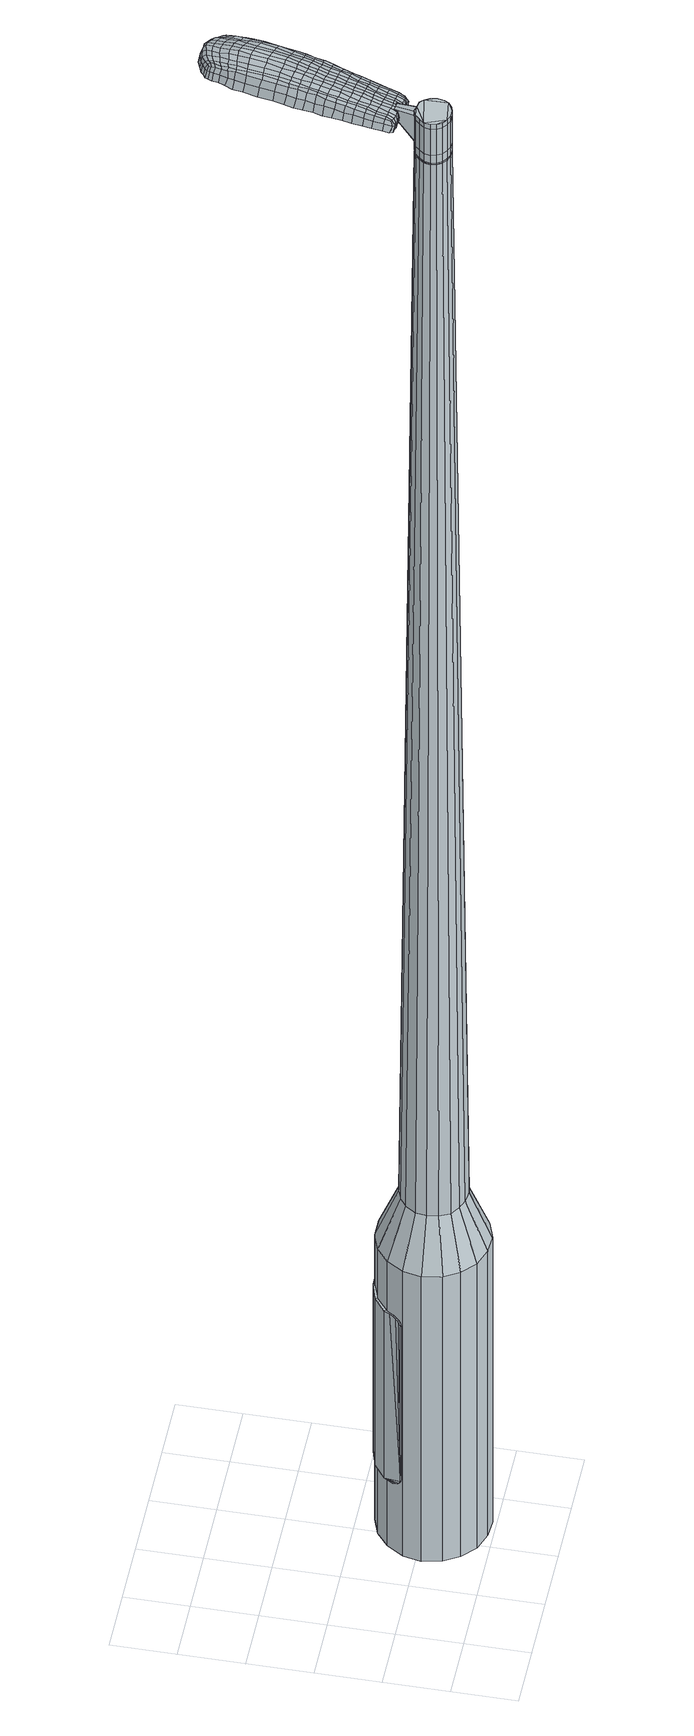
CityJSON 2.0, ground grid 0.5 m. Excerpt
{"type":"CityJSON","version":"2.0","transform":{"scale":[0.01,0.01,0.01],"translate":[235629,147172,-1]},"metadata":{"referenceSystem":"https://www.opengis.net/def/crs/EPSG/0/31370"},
"CityObjects":{
"object1":{"type":"GenericCityObject","attributes":{"cluster":732,"mean_distance_to_centroid":0.313,"new_centroid_x":235630.21,"new_centroid_y":147172.43,"mean_distance_to_camera":11.08,"H1":8.11,"H2":9.87,"Z_final":112.11,"cluster2":-1,"proj_x":235633.56,"proj_y":147173.08,"id_line":65059,"bearing_l":349.05,"distance":3.41,"orientation":"left","G_obj":79.05},"geometry":[{"type":"MultiSurface","lod":"2","boundaries":[[[0,1,2,3]],[[1,4,5,2]],[[4,6,7,5]],[[6,8,9,7]],[[8,10,11,9]],[[10,12,13,11]],[[12,14,15,13]],[[14,16,17,15]],[[16,18,19,17]],[[18,20,21,19]],[[20,22,23,21]],[[22,24,25,23]],[[24,26,27,25]],[[26,28,29,27]],[[28,30,31,29]],[[30,32,33,31]],[[32,34,35,33]],[[34,0,3,35]],[[36,37,38,39]],[[38,40,41,42]],[[41,43,42]],[[42,44,45,46]],[[45,47,46]],[[46,48,49,50]],[[49,51,50]],[[42,46,50,38]],[[50,52,39,38]],[[53,36,39]],[[2,5,7,35]],[[7,9,11,15]],[[11,13,15]],[[15,17,19,23]],[[19,21,23]],[[23,25,27,31]],[[27,29,31]],[[15,23,31,7]],[[31,33,35,7]],[[3,2,35]],[[1,0,54,55]],[[0,34,56,54]],[[34,32,57,56]],[[32,30,58,57]],[[30,28,59,58]],[[28,26,60,59]],[[26,24,61,60]],[[24,22,62,61]],[[22,20,63,62]],[[20,18,64,63]],[[18,16,65,64]],[[16,14,66,65]],[[14,12,67,66]],[[12,10,68,67]],[[10,8,69,68]],[[8,6,70,69]],[[6,4,71,70]],[[4,1,55,71]],[[55,54,72,73]],[[54,56,74,72]],[[56,57,75,74]],[[57,58,76,75]],[[58,59,77,76]],[[59,60,78,77]],[[60,61,79,78]],[[61,62,80,79]],[[62,63,81,80]],[[63,64,82,81]],[[64,65,83,82]],[[65,66,84,83]],[[66,67,85,84]],[[67,68,86,85]],[[68,69,87,86]],[[69,70,88,87]],[[70,71,89,88]],[[71,55,73,89]],[[72,90,91,92]],[[93,94,90,72]],[[95,96,94,93]],[[76,97,96,95]],[[98,99,97,76]],[[100,101,99,98]],[[102,103,101,100]],[[104,105,103,102]],[[81,106,105,104]],[[107,108,106,81]],[[109,110,108,107]],[[111,112,110,109]],[[113,114,112,111]],[[115,116,114,113]],[[87,117,116,115]],[[118,119,117,87]],[[120,121,119,118]],[[92,91,121,120]],[[122,123,124,125]],[[126,122,125,127]],[[128,126,127,129]],[[130,128,129,131]],[[132,130,131,133]],[[134,132,133,135]],[[136,134,135,137]],[[138,136,137,139]],[[140,138,139,141]],[[142,140,141,143]],[[144,142,143,145]],[[146,144,145,147]],[[148,146,147,149]],[[150,148,149,151]],[[152,150,151,153]],[[154,152,153,155]],[[73,72,92]],[[74,93,72]],[[74,75,95,93]],[[75,76,95]],[[77,98,76]],[[77,78,100,98]],[[78,79,102,100]],[[79,80,104,102]],[[80,81,104]],[[82,107,81]],[[82,83,109,107]],[[83,84,111,109]],[[84,85,113,111]],[[85,86,115,113]],[[86,87,115]],[[88,118,87]],[[88,89,120,118]],[[89,73,92,120]],[[156,91,90]],[[156,157,121,91]],[[157,158,119,121]],[[158,117,119]],[[159,116,117]],[[159,160,114,116]],[[160,161,112,114]],[[161,162,110,112]],[[162,163,108,110]],[[163,106,108]],[[164,105,106]],[[164,165,103,105]],[[165,166,101,103]],[[166,167,99,101]],[[167,97,99]],[[168,96,97]],[[168,169,94,96]],[[169,90,94]],[[39,52,154,170]],[[156,90,171,155]],[[53,39,170,123]],[[90,169,124,171]],[[36,53,123,122]],[[169,168,125,124]],[[37,36,122,126]],[[168,97,127,125]],[[38,37,126,128]],[[97,167,129,127]],[[40,38,128,130]],[[167,166,131,129]],[[41,40,130,132]],[[166,165,133,131]],[[43,41,132,134]],[[165,164,135,133]],[[42,43,134,136]],[[164,106,137,135]],[[44,42,136,138]],[[106,163,139,137]],[[45,44,138,140]],[[163,162,141,139]],[[47,45,140,142]],[[162,161,143,141]],[[46,47,142,144]],[[161,160,145,143]],[[48,46,144,146]],[[160,159,147,145]],[[49,48,146,148]],[[159,117,149,147]],[[51,49,148,150]],[[117,158,151,149]],[[50,51,150,152]],[[158,157,153,151]],[[52,50,152,154]],[[157,156,155,153]],[[154,155,172,173]],[[155,171,174,172]],[[171,124,175,174]],[[124,123,176,175]],[[123,170,177,176]],[[170,154,173,177]],[[178,179,180,181]],[[182,178,181,183]],[[178,182,184,185]],[[179,178,185,186]],[[187,188,189,190]],[[191,187,190,192]],[[187,191,193,194]],[[188,187,194,195]],[[196,197,198,199]],[[200,196,199,201]],[[196,200,202,203]],[[197,196,203,204]],[[205,206,207,208]],[[209,205,208,210]],[[205,209,211,212]],[[206,205,212,213]],[[214,215,216,217]],[[218,214,217,219]],[[214,218,220,221]],[[215,214,221,222]],[[223,224,225,226]],[[227,223,226,228]],[[223,227,229,230]],[[224,223,230,231]],[[232,233,234,235]],[[224,232,235,225]],[[232,224,231,236]],[[233,232,236,237]],[[238,239,240,241]],[[233,238,241,234]],[[238,233,237,242]],[[239,238,242,243]],[[244,182,183,245]],[[239,244,245,240]],[[244,239,243,246]],[[182,244,246,184]],[[247,248,249,250]],[[251,247,250,252]],[[247,251,253,254]],[[248,247,254,255]],[[256,257,258,259]],[[248,256,259,249]],[[256,248,255,260]],[[257,256,260,261]],[[262,263,264,265]],[[257,262,265,258]],[[262,257,261,266]],[[263,262,266,267]],[[268,269,270,271]],[[263,268,271,264]],[[268,263,267,272]],[[269,268,272,273]],[[274,179,186,275]],[[269,274,275,270]],[[274,269,273,276]],[[179,274,276,180]],[[277,278,279,280]],[[281,277,280,282]],[[277,281,283,284]],[[278,277,284,285]],[[286,287,288,289]],[[278,286,289,279]],[[286,278,285,290]],[[287,286,290,291]],[[292,293,294,295]],[[287,292,295,288]],[[292,287,291,296]],[[293,292,296,297]],[[298,191,192,299]],[[293,298,299,294]],[[298,293,297,300]],[[191,298,300,193]],[[301,302,303,304]],[[305,301,304,306]],[[301,305,307,308]],[[302,301,308,309]],[[310,311,312,313]],[[302,310,313,303]],[[310,302,309,314]],[[311,310,314,315]],[[316,317,318,319]],[[311,316,319,312]],[[316,311,315,320]],[[317,316,320,321]],[[322,323,324,325]],[[317,322,325,318]],[[322,317,321,326]],[[323,322,326,327]],[[328,188,195,329]],[[323,328,329,324]],[[328,323,327,330]],[[188,328,330,189]],[[331,217,216,332]],[[333,331,332,334]],[[331,333,335,336]],[[217,331,336,219]],[[337,333,334,338]],[[339,337,338,340]],[[337,339,341,342]],[[333,337,342,335]],[[343,339,340,344]],[[345,343,344,346]],[[343,345,347,348]],[[339,343,348,341]],[[349,345,346,350]],[[351,349,350,352]],[[349,351,353,354]],[[345,349,354,347]],[[355,351,352,356]],[[206,355,356,207]],[[355,206,213,357]],[[351,355,357,353]],[[358,359,204,203]],[[360,358,203,202]],[[358,360,361,362]],[[359,358,362,363]],[[364,365,363,362]],[[366,364,362,361]],[[364,366,367,368]],[[365,364,368,369]],[[370,371,369,368]],[[372,370,368,367]],[[370,372,373,374]],[[371,370,374,375]],[[376,377,375,374]],[[378,376,374,373]],[[376,378,211,209]],[[377,376,209,210]],[[379,380,381,382]],[[281,379,382,283]],[[379,281,282,383]],[[380,379,383,384]],[[385,200,201,386]],[[380,385,386,381]],[[385,380,384,387]],[[200,385,387,202]],[[388,389,390,391]],[[227,388,391,229]],[[388,227,228,392]],[[389,388,392,393]],[[394,395,396,397]],[[389,394,397,390]],[[394,389,393,398]],[[395,394,398,399]],[[400,197,204,401]],[[395,400,401,396]],[[400,395,399,402]],[[197,400,402,198]],[[403,404,405,406]],[[185,403,406,186]],[[403,185,184,407]],[[404,403,407,408]],[[409,410,411,412]],[[404,409,412,405]],[[409,404,408,413]],[[410,409,413,414]],[[415,208,207,416]],[[410,415,416,411]],[[415,410,414,417]],[[208,415,417,210]],[[418,419,420,421]],[[190,418,421,192]],[[418,190,189,422]],[[419,418,422,423]],[[424,212,211,425]],[[419,424,425,420]],[[424,419,423,426]],[[212,424,426,213]],[[427,428,429,430]],[[305,427,430,307]],[[427,305,306,431]],[[428,427,431,432]],[[433,218,219,434]],[[428,433,434,429]],[[433,428,432,435]],[[218,433,435,220]],[[436,437,438,439]],[[251,436,439,253]],[[436,251,252,440]],[[437,436,440,441]],[[442,443,444,445]],[[437,442,445,438]],[[442,437,441,446]],[[443,442,446,447]],[[448,215,222,449]],[[443,448,449,444]],[[448,443,447,450]],[[215,448,450,216]],[[451,452,441,440]],[[250,451,440,252]],[[451,250,249,453]],[[452,451,453,454]],[[455,456,447,446]],[[452,455,446,441]],[[455,452,454,457]],[[456,455,457,458]],[[459,332,216,450]],[[456,459,450,447]],[[459,456,458,460]],[[332,459,460,334]],[[461,462,463,464]],[[308,461,464,309]],[[461,308,307,430]],[[462,461,430,429]],[[465,336,335,466]],[[462,465,466,463]],[[465,462,429,434]],[[336,465,434,219]],[[467,468,454,453]],[[259,467,453,249]],[[467,259,258,469]],[[468,467,469,470]],[[471,472,458,457]],[[468,471,457,454]],[[471,468,470,473]],[[472,471,473,474]],[[475,338,334,460]],[[472,475,460,458]],[[475,472,474,476]],[[338,475,476,340]],[[477,478,479,480]],[[314,477,480,315]],[[477,314,309,464]],[[478,477,464,463]],[[481,342,341,482]],[[478,481,482,479]],[[481,478,463,466]],[[342,481,466,335]],[[483,484,470,469]],[[265,483,469,258]],[[483,265,264,485]],[[484,483,485,486]],[[487,488,474,473]],[[484,487,473,470]],[[487,484,486,489]],[[488,487,489,490]],[[491,344,340,476]],[[488,491,476,474]],[[491,488,490,492]],[[344,491,492,346]],[[493,494,495,496]],[[320,493,496,321]],[[493,320,315,480]],[[494,493,480,479]],[[497,348,347,498]],[[494,497,498,495]],[[497,494,479,482]],[[348,497,482,341]],[[499,500,486,485]],[[271,499,485,264]],[[499,271,270,501]],[[500,499,501,502]],[[503,504,490,489]],[[500,503,489,486]],[[503,500,502,505]],[[504,503,505,506]],[[507,350,346,492]],[[504,507,492,490]],[[507,504,506,508]],[[350,507,508,352]],[[509,510,511,512]],[[326,509,512,327]],[[509,326,321,496]],[[510,509,496,495]],[[513,354,353,514]],[[510,513,514,511]],[[513,510,495,498]],[[354,513,498,347]],[[515,516,502,501]],[[275,515,501,270]],[[515,275,186,406]],[[516,515,406,405]],[[517,518,506,505]],[[516,517,505,502]],[[517,516,405,412]],[[518,517,412,411]],[[519,356,352,508]],[[518,519,508,506]],[[519,518,411,416]],[[356,519,416,207]],[[520,521,423,422]],[[330,520,422,189]],[[520,330,327,512]],[[521,520,512,511]],[[522,357,213,426]],[[521,522,426,423]],[[522,521,511,514]],[[357,522,514,353]],[[523,524,384,383]],[[280,523,383,282]],[[523,280,279,525]],[[524,523,525,526]],[[527,360,202,387]],[[524,527,387,384]],[[527,524,526,528]],[[360,527,528,361]],[[529,530,531,532]],[[230,529,532,231]],[[529,230,229,391]],[[530,529,391,390]],[[533,534,535,536]],[[530,533,536,531]],[[533,530,390,397]],[[534,533,397,396]],[[537,359,363,538]],[[534,537,538,535]],[[537,534,396,401]],[[359,537,401,204]],[[539,540,526,525]],[[289,539,525,279]],[[539,289,288,541]],[[540,539,541,542]],[[543,366,361,528]],[[540,543,528,526]],[[543,540,542,544]],[[366,543,544,367]],[[545,546,547,548]],[[236,545,548,237]],[[545,236,231,532]],[[546,545,532,531]],[[549,550,551,552]],[[546,549,552,547]],[[549,546,531,536]],[[550,549,536,535]],[[553,365,369,554]],[[550,553,554,551]],[[553,550,535,538]],[[365,553,538,363]],[[555,556,542,541]],[[295,555,541,288]],[[555,295,294,557]],[[556,555,557,558]],[[559,372,367,544]],[[556,559,544,542]],[[559,556,558,560]],[[372,559,560,373]],[[561,562,563,564]],[[242,561,564,243]],[[561,242,237,548]],[[562,561,548,547]],[[565,566,567,568]],[[562,565,568,563]],[[565,562,547,552]],[[566,565,552,551]],[[569,371,375,570]],[[566,569,570,567]],[[569,566,551,554]],[[371,569,554,369]],[[571,572,558,557]],[[299,571,557,294]],[[571,299,192,421]],[[572,571,421,420]],[[573,378,373,560]],[[572,573,560,558]],[[573,572,420,425]],[[378,573,425,211]],[[574,575,408,407]],[[246,574,407,184]],[[574,246,243,564]],[[575,574,564,563]],[[576,577,414,413]],[[575,576,413,408]],[[576,575,563,568]],[[577,576,568,567]],[[578,377,210,417]],[[577,578,417,414]],[[578,577,567,570]],[[377,578,570,375]],[[579,580,581,582]],[[582,581,583,584]],[[585,583,581,586]],[[586,581,580,587]],[[588,589,590,591]],[[591,590,592,593]],[[594,592,590,595]],[[595,590,589,596]],[[597,598,599,600]],[[600,599,601,602]],[[603,601,599,604]],[[604,599,598,605]],[[606,607,608,609]],[[609,608,610,611]],[[612,610,608,613]],[[613,608,607,614]],[[615,616,617,618]],[[618,617,619,620]],[[621,619,617,622]],[[622,617,616,623]],[[624,625,626,627]],[[627,626,628,629]],[[630,628,626,631]],[[631,626,625,632]],[[633,634,635,636]],[[636,635,625,624]],[[632,625,635,637]],[[637,635,634,638]],[[639,640,641,642]],[[642,641,634,633]],[[638,634,641,643]],[[643,641,640,644]],[[584,583,645,646]],[[646,645,640,639]],[[644,640,645,647]],[[647,645,583,585]],[[648,649,650,651]],[[651,650,652,653]],[[654,652,650,655]],[[655,650,649,656]],[[657,658,659,660]],[[660,659,649,648]],[[656,649,659,661]],[[661,659,658,662]],[[663,664,665,666]],[[666,665,658,657]],[[662,658,665,667]],[[667,665,664,668]],[[669,670,671,672]],[[672,671,664,663]],[[668,664,671,673]],[[673,671,670,674]],[[587,580,675,676]],[[676,675,670,669]],[[674,670,675,677]],[[677,675,580,579]],[[678,679,680,681]],[[681,680,682,683]],[[684,682,680,685]],[[685,680,679,686]],[[687,688,689,690]],[[690,689,679,678]],[[686,679,689,691]],[[691,689,688,692]],[[693,694,695,696]],[[696,695,688,687]],[[692,688,695,697]],[[697,695,694,698]],[[593,592,699,700]],[[700,699,694,693]],[[698,694,699,701]],[[701,699,592,594]],[[702,703,704,705]],[[705,704,706,707]],[[708,706,704,709]],[[709,704,703,710]],[[711,712,713,714]],[[714,713,703,702]],[[710,703,713,715]],[[715,713,712,716]],[[717,718,719,720]],[[720,719,712,711]],[[716,712,719,721]],[[721,719,718,722]],[[723,724,725,726]],[[726,725,718,717]],[[722,718,725,727]],[[727,725,724,728]],[[596,589,729,730]],[[730,729,724,723]],[[728,724,729,731]],[[731,729,589,588]],[[615,618,732,733]],[[733,732,734,735]],[[736,734,732,737]],[[737,732,618,620]],[[735,734,738,739]],[[739,738,740,741]],[[742,740,738,743]],[[743,738,734,736]],[[741,740,744,745]],[[745,744,746,747]],[[748,746,744,749]],[[749,744,740,742]],[[747,746,750,751]],[[751,750,752,753]],[[754,752,750,755]],[[755,750,746,748]],[[753,752,756,757]],[[757,756,607,606]],[[614,607,756,758]],[[758,756,752,754]],[[605,759,760,604]],[[604,760,761,603]],[[762,761,760,763]],[[763,760,759,764]],[[764,765,766,763]],[[763,766,767,762]],[[768,767,766,769]],[[769,766,765,770]],[[770,771,772,769]],[[769,772,773,768]],[[774,773,772,775]],[[775,772,771,776]],[[776,777,778,775]],[[775,778,779,774]],[[612,779,778,610]],[[610,778,777,611]],[[780,781,782,783]],[[783,782,682,684]],[[683,682,782,784]],[[784,782,781,785]],[[602,601,786,787]],[[787,786,781,780]],[[785,781,786,788]],[[788,786,601,603]],[[789,790,791,792]],[[792,791,628,630]],[[629,628,791,793]],[[793,791,790,794]],[[795,796,797,798]],[[798,797,790,789]],[[794,790,797,799]],[[799,797,796,800]],[[605,598,801,802]],[[802,801,796,795]],[[800,796,801,803]],[[803,801,598,597]],[[804,805,806,807]],[[807,806,586,587]],[[585,586,806,808]],[[808,806,805,809]],[[810,811,812,813]],[[813,812,805,804]],[[809,805,812,814]],[[814,812,811,815]],[[606,609,816,817]],[[817,816,811,810]],[[815,811,816,818]],[[818,816,609,611]],[[819,820,821,822]],[[822,821,591,593]],[[588,591,821,823]],[[823,821,820,824]],[[612,613,825,826]],[[826,825,820,819]],[[824,820,825,827]],[[827,825,613,614]],[[828,829,830,831]],[[831,830,706,708]],[[707,706,830,832]],[[832,830,829,833]],[[620,619,834,835]],[[835,834,829,828]],[[833,829,834,836]],[[836,834,619,621]],[[837,838,839]],[[839,838,652,654]],[[653,652,838,840]],[[840,838,837,841]],[[842,843,844,845]],[[845,844,837,839]],[[841,837,844,846]],[[846,844,843,847]],[[623,616,848,849]],[[849,848,843,842]],[[847,843,848,850]],[[850,848,616,615]],[[841,851,852,840]],[[840,852,651,653]],[[648,651,852,853]],[[852,851,853]],[[847,854,855,846]],[[846,855,851,841]],[[853,851,855,856]],[[856,855,854,857]],[[615,733,858,850]],[[850,858,854,847]],[[857,854,858,859]],[[859,858,733,735]],[[860,861,862,863]],[[863,862,709,710]],[[708,709,862,831]],[[831,862,861,828]],[[736,737,864,865]],[[865,864,861,860]],[[828,861,864,835]],[[835,864,737,620]],[[866,867,853]],[[853,867,660,648]],[[657,660,867,868]],[[868,867,866,869]],[[857,870,871,856]],[[856,871,866,853]],[[869,866,871,872]],[[872,871,870,873]],[[735,739,874,859]],[[859,874,870,857]],[[873,870,874,875]],[[875,874,739,741]],[[876,877,878,879]],[[879,878,715,716]],[[710,715,878,863]],[[863,878,877,860]],[[742,743,880,881]],[[881,880,877,876]],[[860,877,880,865]],[[865,880,743,736]],[[869,882,883,868]],[[868,883,666,657]],[[663,666,883,884]],[[884,883,882,885]],[[873,886,887,872]],[[872,887,882,869]],[[885,882,887,888]],[[888,887,886,889]],[[741,745,890,875]],[[875,890,886,873]],[[889,886,890,891]],[[891,890,745,747]],[[892,893,894,895]],[[895,894,721,722]],[[716,721,894,879]],[[879,894,893,876]],[[748,749,896,897]],[[897,896,893,892]],[[876,893,896,881]],[[881,896,749,742]],[[885,898,899,884]],[[884,899,672,663]],[[669,672,899,900]],[[900,899,898,901]],[[889,902,903,888]],[[888,903,898,885]],[[901,898,903,904]],[[904,903,902,905]],[[747,751,906,891]],[[891,906,902,889]],[[905,902,906,907]],[[907,906,751,753]],[[908,909,910,911]],[[911,910,727,728]],[[722,727,910,895]],[[895,910,909,892]],[[754,755,912,913]],[[913,912,909,908]],[[892,909,912,897]],[[897,912,755,748]],[[901,914,915,900]],[[900,915,676,669]],[[587,676,915,807]],[[807,915,914,804]],[[905,916,917,904]],[[904,917,914,901]],[[804,914,917,813]],[[813,917,916,810]],[[753,757,918,907]],[[907,918,916,905]],[[810,916,918,817]],[[817,918,757,606]],[[824,919,920,823]],[[823,920,731,588]],[[728,731,920,911]],[[911,920,919,908]],[[614,758,921,827]],[[827,921,919,824]],[[908,919,921,913]],[[913,921,758,754]],[[785,922,923,784]],[[784,923,681,683]],[[678,681,923,924]],[[924,923,922,925]],[[603,761,926,788]],[[788,926,922,785]],[[925,922,926,927]],[[927,926,761,762]],[[928,929,930,931]],[[931,930,631,632]],[[630,631,930,792]],[[792,930,929,789]],[[932,933,934,935]],[[935,934,929,928]],[[789,929,934,798]],[[798,934,933,795]],[[764,759,936,937]],[[937,936,933,932]],[[795,933,936,802]],[[802,936,759,605]],[[925,938,939,924]],[[924,939,690,678]],[[687,690,939,940]],[[940,939,938,941]],[[762,767,942,927]],[[927,942,938,925]],[[941,938,942,943]],[[943,942,767,768]],[[944,945,946,947]],[[947,946,637,638]],[[632,637,946,931]],[[931,946,945,928]],[[948,949,950,951]],[[951,950,945,944]],[[928,945,950,935]],[[935,950,949,932]],[[770,765,952,953]],[[953,952,949,948]],[[932,949,952,937]],[[937,952,765,764]],[[941,954,955,940]],[[940,955,696,687]],[[693,696,955,956]],[[956,955,954,957]],[[768,773,958,943]],[[943,958,954,941]],[[957,954,958,959]],[[959,958,773,774]],[[960,961,962,963]],[[963,962,643,644]],[[638,643,962,947]],[[947,962,961,944]],[[964,965,966,967]],[[967,966,961,960]],[[944,961,966,951]],[[951,966,965,948]],[[776,771,968,969]],[[969,968,965,964]],[[948,965,968,953]],[[953,968,771,770]],[[957,970,971,956]],[[956,971,700,693]],[[593,700,971,822]],[[822,971,970,819]],[[774,779,972,959]],[[959,972,970,957]],[[819,970,972,826]],[[826,972,779,612]],[[809,973,974,808]],[[808,974,647,585]],[[644,647,974,963]],[[963,974,973,960]],[[815,975,976,814]],[[814,976,973,809]],[[960,973,976,967]],[[967,976,975,964]],[[611,777,977,818]],[[818,977,975,815]],[[964,975,977,969]],[[969,977,777,776]],[[579,582,181,180]],[[582,584,183,181]],[[594,595,194,193]],[[595,596,195,194]],[[597,600,199,198]],[[600,602,201,199]],[[621,622,221,220]],[[622,623,222,221]],[[624,627,226,225]],[[627,629,228,226]],[[633,636,235,234]],[[636,624,225,235]],[[639,642,241,240]],[[642,633,234,241]],[[584,646,245,183]],[[646,639,240,245]],[[654,655,254,253]],[[655,656,255,254]],[[656,661,260,255]],[[661,662,261,260]],[[662,667,266,261]],[[667,668,267,266]],[[668,673,272,267]],[[673,674,273,272]],[[674,677,276,273]],[[677,579,180,276]],[[684,685,284,283]],[[685,686,285,284]],[[686,691,290,285]],[[691,692,291,290]],[[692,697,296,291]],[[697,698,297,296]],[[698,701,300,297]],[[701,594,193,300]],[[702,705,304,303]],[[705,707,306,304]],[[711,714,313,312]],[[714,702,303,313]],[[717,720,319,318]],[[720,711,312,319]],[[723,726,325,324]],[[726,717,318,325]],[[596,730,329,195]],[[730,723,324,329]],[[780,783,382,381]],[[783,684,283,382]],[[602,787,386,201]],[[787,780,381,386]],[[629,793,392,228]],[[793,794,393,392]],[[794,799,398,393]],[[799,800,399,398]],[[800,803,402,399]],[[803,597,198,402]],[[707,832,431,306]],[[832,833,432,431]],[[833,836,435,432]],[[836,621,220,435]],[[839,439,438]],[[839,654,253,439]],[[842,845,445,444]],[[845,839,438,445]],[[623,849,449,222]],[[849,842,444,449]],[[978,979,980,981]],[[982,983,981,980]],[[984,985,986,987]],[[988,989,990,991]],[[979,992,993,980]],[[994,982,980,993]],[[995,984,987,996]],[[997,998,989,988]],[[992,999,1000,993]],[[1000,1001,994,993]],[[1002,995,996,1003]],[[1004,998,997,1005]],[[999,1006,1007,1000]],[[1007,1008,1001,1000]],[[1009,1002,1003,1010]],[[1011,1004,1005,1012]],[[1013,1014,1015,1016]],[[1017,1018,1014,1013]],[[1017,1019,1020,1018]],[[1019,1021,1022,1020]],[[1023,1024,1025,1026]],[[1027,1028,1024,1023]],[[1029,1030,1028,1027]],[[1031,1032,1030,1029]],[[1026,1015,1014,1023]],[[1023,1014,1018,1027]],[[1018,1020,1029,1027]],[[1020,1022,1031,1029]],[[987,986,983,982]],[[996,987,982,994]],[[1001,1003,996,994]],[[1008,1010,1003,1001]],[[988,991,985,984]],[[997,988,984,995]],[[1005,997,995,1002]],[[1012,1005,1002,1009]],[[989,1013,1016,990]],[[998,1017,1013,989]],[[1019,1017,998,1004]],[[1021,1019,1004,1011]],[[1033,1034,1035,1036]],[[1035,1037,1038,1039]],[[1035,1039,1040,1041]],[[1035,1041,1036]],[[1042,1033,1036,1043]],[[1044,1043,1036,1045]],[[1046,1045,1036]],[[1047,1035,1034,1048]],[[1049,1047,1048,1050]],[[1051,1049,1050,1052]],[[1053,1051,1052,1054]],[[1055,1053,1054,1056]],[[1056,1057,1058,1059]],[[1056,1059,1060,1061]],[[1056,1061,1062,1063]],[[1062,1064,1065,1066]],[[1062,1066,1067,1068]],[[1062,1068,1063]],[[1056,1063,1055]],[[1069,1070,1034,1033]],[[1071,1072,1037,1035]],[[1073,1074,1046,1036]],[[1070,1075,1048,1034]],[[1076,1071,1035,1047]],[[1075,1077,1050,1048]],[[1078,1076,1047,1049]],[[1077,1079,1052,1050]],[[1080,1078,1049,1051]],[[1079,1081,1054,1052]],[[1082,1080,1051,1053]],[[1081,1083,1056,1054]],[[1084,1082,1053,1055]],[[1083,1085,1057,1056]],[[1086,1087,1064,1062]],[[1088,1084,1055,1063]],[[1058,1057,1085,1089]],[[1059,1058,1089,1090]],[[1060,1059,1090,1091]],[[1061,1060,1091,1092]],[[1062,1061,1092,1086]],[[1093,1069,1033,1042]],[[1094,1093,1042,1043]],[[1095,1094,1043,1044]],[[1096,1095,1044,1045]],[[1074,1096,1045,1046]],[[1038,1037,1072,1097]],[[1065,1064,1087,1098]],[[1039,1038,1097,1099]],[[1040,1039,1099,1100]],[[1041,1040,1100,1101]],[[1036,1041,1101,1073]],[[1066,1065,1098,1102]],[[1067,1066,1102,1103]],[[1068,1067,1103,1104]],[[1063,1068,1104,1088]]]}]}
},
"vertices":[
[128,87,384],[142,82,384],[142,82,96],[128,87,96],[153,72,384],[153,72,96],[160,59,384],[160,59,96],[162,45,384],[162,45,96],[159,30,384],[159,30,96],[152,18,384],[152,18,96],[140,8,384],[140,8,96],[126,3,384],[126,3,96],[112,4,384],[112,4,96],[98,9,384],[98,9,96],[87,19,384],[87,19,96],[80,31,384],[80,31,96],[77,46,384],[77,46,96],[80,60,384],[80,60,96],[88,73,384],[88,73,96],[99,82,384],[99,82,96],[113,87,384],[113,87,96],[113,57,1524],[110,54,1524],[107,50,1524],[122,58,1524],[106,45,1524],[107,41,1524],[113,34,1524],[109,37,1524],[117,32,1524],[122,32,1524],[130,36,1524],[126,33,1524],[132,40,1524],[133,45,1524],[130,54,1524],[132,50,1524],[127,57,1524],[118,59,1524],[125,70,429],[133,67,429],[116,70,429],[108,67,429],[101,62,429],[96,54,429],[95,46,429],[96,37,429],[100,29,429],[107,24,429],[115,21,429],[124,20,429],[132,23,429],[139,29,429],[143,36,429],[145,45,429],[144,53,429],[139,61,429],[122,58,1483],[127,57,1483],[118,59,1483],[113,57,1483],[110,54,1483],[107,50,1483],[106,45,1483],[107,41,1483],[109,37,1483],[113,34,1483],[117,32,1483],[122,32,1483],[126,33,1483],[130,36,1483],[132,40,1483],[133,45,1483],[132,50,1483],[130,54,1483],[122,58,1485],[126,56,1485],[126,56,1483],[118,58,1483],[118,58,1485],[114,56,1483],[114,56,1485],[110,54,1485],[108,50,1483],[108,50,1485],[107,45,1483],[107,45,1485],[108,41,1483],[108,41,1485],[110,37,1483],[110,37,1485],[113,34,1485],[117,33,1483],[117,33,1485],[122,33,1483],[122,33,1485],[126,34,1483],[126,34,1485],[129,37,1483],[129,37,1485],[132,41,1483],[132,41,1485],[133,45,1485],[132,49,1483],[132,49,1485],[130,53,1483],[130,53,1485],[113,57,1519],[118,59,1519],[118,59,1493],[113,57,1493],[110,54,1519],[110,54,1493],[107,50,1519],[107,50,1493],[106,45,1519],[106,45,1493],[107,41,1519],[107,41,1493],[109,37,1519],[109,37,1493],[113,34,1519],[113,34,1493],[117,32,1519],[117,32,1493],[122,32,1519],[122,32,1493],[126,33,1519],[126,33,1493],[130,36,1519],[130,36,1493],[132,40,1519],[132,40,1493],[133,45,1519],[133,45,1493],[132,50,1519],[132,50,1493],[130,54,1519],[130,54,1493],[127,57,1519],[127,57,1493],[127,57,1485],[130,54,1485],[132,50,1485],[132,40,1485],[130,36,1485],[126,33,1485],[122,32,1485],[117,32,1485],[109,37,1485],[107,41,1485],[106,45,1485],[107,50,1485],[113,57,1485],[118,59,1485],[122,58,1519],[122,58,1493],[129,76,1513],[129,76,1518],[126,77,1513],[123,77,1513],[123,77,1518],[126,77,1518],[159,146,1519],[157,139,1518],[159,140,1509],[161,147,1510],[161,154,1519],[163,155,1510],[159,154,1526],[157,145,1525],[156,138,1525],[121,153,1519],[120,146,1518],[122,145,1525],[123,152,1525],[123,162,1519],[124,161,1526],[122,163,1510],[120,155,1510],[119,148,1509],[152,222,1519],[156,221,1519],[156,222,1513],[153,223,1513],[148,222,1519],[148,223,1513],[148,220,1524],[152,220,1524],[156,220,1524],[138,149,1530],[137,142,1529],[140,141,1529],[142,149,1530],[140,158,1531],[144,158,1531],[136,159,1530],[135,150,1530],[134,143,1529],[123,70,1512],[126,70,1512],[126,71,1517],[124,71,1517],[120,71,1512],[121,72,1517],[120,72,1506],[123,71,1506],[126,70,1506],[169,204,1519],[169,201,1519],[170,202,1512],[171,205,1512],[169,207,1518],[170,207,1512],[168,206,1522],[168,204,1523],[167,201,1524],[168,196,1519],[168,191,1519],[169,191,1512],[170,197,1512],[167,196,1524],[166,190,1525],[167,185,1519],[166,177,1519],[167,178,1511],[169,186,1511],[165,184,1526],[164,176,1526],[163,166,1519],[165,167,1510],[162,165,1526],[141,74,1513],[143,82,1513],[142,81,1518],[140,74,1517],[139,69,1512],[139,70,1516],[140,69,1506],[142,75,1507],[144,82,1507],[145,89,1514],[147,96,1515],[145,96,1520],[143,88,1519],[146,90,1507],[148,97,1507],[149,103,1515],[150,111,1516],[149,110,1522],[147,103,1521],[150,104,1508],[152,111,1508],[152,118,1517],[154,125,1517],[152,124,1524],[151,117,1523],[154,119,1508],[156,126,1509],[156,132,1518],[154,131,1524],[158,133,1509],[134,212,1519],[133,209,1519],[134,208,1524],[135,211,1523],[135,214,1518],[136,213,1522],[134,215,1512],[133,213,1512],[132,210,1512],[132,204,1519],[130,198,1519],[131,198,1525],[133,203,1524],[131,205,1512],[129,200,1512],[129,193,1519],[127,185,1519],[128,184,1526],[130,192,1526],[127,194,1511],[126,186,1511],[125,174,1519],[126,172,1526],[124,175,1510],[111,80,1513],[112,88,1513],[111,89,1507],[110,81,1507],[111,74,1512],[110,76,1506],[112,75,1516],[112,79,1517],[113,87,1518],[113,95,1514],[114,103,1515],[113,104,1507],[112,96,1507],[114,94,1519],[115,102,1520],[115,110,1515],[116,117,1516],[115,119,1508],[114,111,1508],[116,109,1521],[117,116,1522],[117,125,1517],[118,132,1517],[117,133,1509],[116,126,1508],[118,124,1523],[120,131,1524],[119,139,1518],[118,141,1509],[121,138,1524],[125,76,1519],[127,76,1519],[126,84,1520],[129,83,1520],[123,84,1520],[122,77,1519],[127,91,1522],[130,91,1522],[129,98,1523],[132,98,1523],[126,99,1523],[125,92,1521],[130,106,1524],[133,105,1524],[132,113,1525],[134,112,1525],[128,114,1525],[127,106,1524],[133,120,1526],[136,120,1526],[134,128,1527],[137,127,1527],[131,128,1527],[130,121,1526],[136,135,1528],[139,134,1528],[132,136,1528],[152,218,1527],[155,217,1527],[148,217,1526],[147,213,1527],[151,213,1528],[154,212,1528],[149,207,1529],[153,206,1529],[145,207,1528],[144,200,1530],[148,200,1530],[152,199,1530],[147,193,1531],[150,192,1531],[143,193,1530],[141,184,1531],[145,184,1531],[149,183,1531],[143,171,1531],[146,170,1531],[139,171,1531],[137,216,1518],[139,218,1519],[138,219,1513],[136,217,1513],[137,214,1523],[139,216,1523],[143,220,1519],[143,221,1513],[143,219,1524],[168,209,1518],[167,211,1518],[166,210,1523],[167,208,1523],[170,210,1513],[168,212,1513],[165,215,1519],[163,218,1519],[162,216,1524],[165,213,1523],[166,215,1513],[163,218,1513],[160,220,1519],[159,218,1524],[160,221,1513],[156,145,1528],[154,146,1528],[152,139,1528],[154,138,1527],[158,154,1528],[156,154,1529],[151,146,1529],[148,147,1530],[147,140,1529],[150,139,1528],[153,155,1529],[150,156,1530],[145,148,1530],[143,141,1529],[147,157,1531],[124,152,1528],[126,151,1529],[128,160,1529],[126,160,1528],[123,145,1527],[125,144,1528],[130,151,1529],[132,160,1530],[129,144,1528],[112,72,1512],[114,72,1512],[114,73,1517],[112,74,1517],[111,73,1506],[113,73,1506],[117,71,1512],[117,72,1517],[116,72,1506],[138,67,1512],[136,68,1512],[137,68,1506],[139,68,1506],[137,69,1517],[136,69,1517],[134,68,1512],[131,68,1512],[132,69,1506],[135,69,1506],[134,69,1517],[131,70,1517],[129,69,1512],[129,70,1506],[129,70,1517],[139,74,1519],[137,74,1519],[140,81,1520],[139,81,1520],[135,75,1519],[132,75,1519],[136,82,1520],[134,82,1520],[130,76,1519],[131,83,1520],[113,79,1519],[115,78,1519],[116,86,1520],[114,86,1520],[118,78,1519],[120,85,1520],[142,88,1521],[140,89,1521],[144,96,1522],[142,96,1522],[138,89,1521],[135,90,1521],[140,96,1522],[137,97,1523],[133,90,1522],[134,97,1523],[116,94,1521],[118,93,1521],[119,101,1522],[117,101,1522],[121,92,1521],[122,100,1522],[146,103,1523],[144,103,1523],[147,110,1524],[146,110,1524],[141,104,1523],[139,104,1524],[143,111,1525],[140,111,1525],[136,105,1524],[137,112,1525],[118,108,1523],[120,108,1523],[121,115,1524],[119,116,1524],[123,107,1524],[125,114,1525],[149,117,1525],[147,117,1525],[151,124,1526],[149,125,1526],[145,118,1526],[142,119,1526],[146,125,1527],[143,126,1527],[139,119,1526],[140,126,1527],[120,123,1525],[122,123,1525],[123,130,1526],[121,130,1526],[126,122,1526],[127,129,1527],[153,131,1527],[151,132,1527],[148,132,1527],[145,133,1528],[142,134,1528],[122,137,1527],[124,137,1527],[128,136,1528],[137,212,1525],[139,214,1525],[136,209,1526],[138,210,1526],[143,216,1526],[142,212,1527],[167,206,1525],[166,208,1525],[165,204,1526],[167,202,1525],[164,211,1525],[162,213,1526],[161,209,1527],[163,207,1526],[159,215,1526],[158,211,1527],[134,204,1526],[137,205,1527],[133,198,1527],[135,199,1528],[141,206,1528],[139,199,1529],[166,197,1526],[165,199,1527],[164,193,1528],[165,191,1527],[163,201,1527],[160,203,1528],[159,196,1529],[161,194,1528],[157,205,1528],[155,198,1530],[131,192,1528],[134,192,1529],[130,184,1528],[132,184,1529],[138,193,1529],[136,184,1530],[164,185,1528],[163,186,1528],[161,178,1529],[163,177,1528],[160,188,1529],[157,189,1530],[155,181,1530],[159,179,1530],[154,191,1530],[152,182,1531],[128,172,1529],[130,172,1529],[134,172,1530],[160,165,1528],[159,166,1529],[156,167,1530],[153,168,1530],[150,169,1531],[157,140,1509],[156,139,1518],[157,146,1518],[159,147,1509],[159,155,1519],[161,156,1510],[157,154,1525],[156,146,1525],[154,139,1525],[124,145,1525],[122,146,1518],[123,153,1518],[125,152,1525],[125,162,1519],[126,160,1525],[123,163,1510],[122,155,1509],[121,148,1509],[156,220,1513],[155,219,1519],[152,220,1519],[152,221,1513],[149,220,1519],[149,220,1513],[148,218,1524],[152,218,1524],[155,218,1524],[140,142,1528],[137,143,1528],[139,150,1529],[142,149,1529],[140,159,1529],[143,158,1529],[137,159,1529],[135,150,1529],[134,143,1528],[127,73,1516],[126,72,1512],[124,72,1512],[124,73,1516],[121,73,1512],[121,74,1516],[121,74,1506],[124,73,1506],[127,73,1506],[168,202,1512],[167,201,1519],[167,204,1518],[169,205,1512],[167,206,1518],[168,207,1512],[166,206,1522],[166,204,1523],[166,201,1523],[167,192,1512],[166,191,1519],[166,196,1519],[168,197,1512],[165,196,1524],[164,190,1525],[165,178,1511],[164,177,1519],[165,185,1519],[167,186,1511],[164,184,1525],[162,177,1526],[161,166,1519],[163,167,1510],[160,166,1526],[140,82,1518],[141,82,1513],[139,75,1513],[138,75,1517],[138,70,1512],[137,71,1515],[139,71,1506],[140,76,1506],[142,83,1507],[143,96,1520],[145,97,1514],[143,89,1514],[142,89,1519],[144,90,1507],[146,97,1507],[147,111,1522],[148,111,1516],[147,104,1515],[145,103,1521],[148,105,1508],[150,112,1508],[150,125,1523],[152,125,1517],[150,118,1516],[149,118,1522],[152,119,1508],[154,126,1508],[154,132,1517],[152,132,1524],[156,133,1509],[136,207,1523],[135,208,1519],[136,211,1518],[137,210,1523],[137,213,1518],[137,212,1522],[136,214,1512],[135,212,1512],[134,209,1512],[133,197,1525],[132,198,1519],[134,203,1519],[135,203,1524],[132,205,1512],[131,199,1512],[130,183,1526],[129,184,1519],[131,192,1519],[132,191,1525],[129,194,1511],[128,186,1511],[127,173,1519],[128,172,1526],[126,175,1510],[113,89,1507],[114,87,1513],[113,80,1513],[112,81,1506],[113,75,1512],[112,76,1506],[114,76,1515],[114,79,1517],[115,87,1518],[115,104,1507],[116,102,1514],[115,95,1514],[114,96,1507],[116,94,1519],[117,101,1520],[117,119,1508],[118,117,1516],[117,110,1515],[116,111,1508],[118,109,1521],[119,116,1522],[119,133,1508],[120,132,1517],[119,124,1516],[118,126,1508],[120,123,1522],[121,131,1523],[121,139,1517],[120,141,1509],[122,138,1524],[125,77,1518],[127,77,1518],[126,84,1519],[129,84,1519],[123,85,1519],[122,78,1518],[128,92,1520],[130,91,1520],[129,99,1521],[132,99,1521],[126,100,1521],[125,92,1520],[130,106,1523],[133,106,1523],[132,114,1524],[135,113,1524],[129,114,1524],[127,107,1523],[133,121,1525],[136,120,1525],[135,128,1526],[137,128,1526],[131,129,1526],[130,122,1525],[136,135,1527],[139,135,1527],[133,136,1527],[155,216,1526],[152,216,1526],[148,216,1525],[147,212,1526],[151,212,1526],[154,212,1526],[153,205,1528],[150,206,1528],[146,206,1527],[144,199,1528],[148,199,1529],[152,198,1529],[150,191,1530],[147,192,1530],[143,192,1529],[141,184,1530],[145,183,1530],[148,183,1530],[146,170,1530],[143,171,1530],[139,171,1530],[139,217,1513],[140,216,1518],[138,214,1518],[137,215,1512],[138,213,1523],[140,215,1523],[144,218,1519],[144,219,1513],[144,217,1523],[165,209,1523],[165,210,1518],[166,208,1518],[165,207,1523],[168,209,1512],[166,211,1512],[161,214,1523],[161,216,1519],[164,213,1519],[163,212,1523],[164,214,1513],[162,217,1513],[159,218,1519],[158,216,1524],[159,219,1513],[152,139,1527],[153,146,1527],[155,146,1527],[153,139,1526],[156,154,1527],[155,155,1528],[146,141,1528],[148,148,1528],[151,147,1528],[149,140,1527],[153,155,1528],[150,156,1529],[145,148,1529],[143,141,1528],[147,157,1529],[129,160,1528],[127,151,1527],[126,152,1527],[127,160,1527],[124,145,1526],[126,144,1527],[131,151,1528],[132,160,1528],[130,144,1527],[115,75,1516],[114,74,1512],[113,74,1512],[114,75,1516],[112,75,1506],[113,75,1506],[117,74,1512],[118,74,1516],[117,75,1506],[137,70,1512],[137,69,1512],[138,70,1506],[137,70,1516],[136,71,1516],[132,71,1506],[132,71,1512],[134,70,1512],[135,71,1506],[134,71,1516],[132,72,1516],[129,71,1512],[129,72,1506],[129,72,1516],[137,75,1518],[138,75,1518],[139,82,1519],[132,76,1518],[135,75,1518],[136,82,1519],[134,83,1519],[130,76,1518],[131,83,1519],[117,86,1519],[116,79,1518],[115,79,1518],[116,86,1519],[119,79,1518],[120,86,1519],[140,89,1520],[141,89,1520],[143,96,1521],[142,96,1521],[135,90,1520],[138,90,1520],[140,97,1521],[137,97,1521],[133,91,1520],[134,98,1521],[119,101,1521],[118,94,1520],[117,94,1520],[118,101,1521],[121,93,1520],[122,100,1521],[144,104,1522],[144,103,1522],[146,111,1523],[145,111,1523],[139,105,1522],[141,104,1522],[143,111,1523],[140,112,1524],[136,105,1523],[137,113,1524],[121,116,1523],[120,108,1522],[119,109,1522],[120,116,1523],[124,108,1522],[125,115,1523],[147,118,1524],[148,118,1524],[150,125,1525],[149,125,1525],[142,119,1525],[144,119,1524],[146,126,1525],[143,126,1526],[139,120,1525],[140,127,1526],[124,130,1525],[123,123,1524],[121,123,1524],[122,130,1525],[126,122,1524],[127,129,1525],[150,132,1526],[151,132,1526],[145,134,1527],[148,133,1526],[142,134,1527],[125,137,1526],[123,138,1526],[129,137,1526],[140,213,1524],[138,211,1524],[137,208,1525],[139,209,1525],[144,215,1525],[143,211,1525],[164,204,1525],[164,207,1524],[165,205,1524],[165,202,1525],[160,209,1526],[160,212,1525],[163,210,1524],[162,206,1525],[158,214,1525],[157,210,1526],[137,204,1526],[136,203,1526],[134,197,1526],[136,198,1527],[141,205,1526],[140,199,1527],[163,192,1527],[164,198,1526],[164,197,1526],[164,191,1526],[158,196,1528],[159,203,1527],[162,201,1526],[161,194,1527],[156,204,1527],[155,197,1528],[134,192,1527],[133,191,1527],[131,183,1527],[133,184,1528],[138,192,1528],[137,184,1529],[160,178,1528],[162,186,1527],[163,185,1527],[161,177,1527],[155,181,1529],[157,189,1529],[159,188,1528],[158,179,1528],[153,190,1529],[152,182,1530],[131,172,1528],[129,172,1528],[135,172,1529],[158,166,1528],[159,166,1528],[152,169,1529],[155,167,1529],[149,170,1530],[139,70,1508],[132,71,1508],[139,103,1509],[147,102,1509],[144,124,1510],[153,123,1510],[152,163,1512],[161,161,1512],[158,144,1511],[149,145,1511],[156,181,1513],[158,194,1514],[167,192,1514],[165,179,1513],[125,73,1508],[132,105,1509],[136,126,1510],[143,165,1512],[140,147,1511],[147,182,1513],[149,196,1514],[119,74,1508],[124,106,1509],[127,128,1510],[134,167,1512],[131,149,1511],[140,197,1514],[137,184,1513],[112,75,1508],[116,108,1509],[119,129,1510],[125,168,1512],[121,151,1511],[132,199,1514],[128,186,1513],[160,207,1514],[160,212,1514],[167,211,1514],[168,206,1514],[152,209,1514],[153,213,1514],[143,210,1514],[146,215,1514],[135,212,1514],[139,216,1514],[158,217,1515],[155,221,1515],[156,221,1515],[162,216,1515],[154,218,1515],[154,221,1515],[149,219,1515],[153,221,1515],[145,220,1515],[152,222,1515],[85,71,334],[87,75,334],[87,75,165],[80,62,171],[85,71,165],[83,68,165],[82,66,166],[81,64,167],[80,63,169],[83,68,334],[82,66,333],[81,64,332],[80,63,331],[80,62,328],[99,84,165],[99,84,334],[113,88,165],[113,88,334],[128,88,165],[128,88,334],[142,83,165],[142,83,334],[154,73,165],[154,73,334],[156,69,334],[158,66,334],[159,64,333],[160,62,332],[161,61,331],[161,61,328],[156,69,165],[161,61,171],[161,61,169],[160,62,167],[159,64,166],[158,66,165],[88,70,334],[90,73,334],[90,73,165],[88,70,165],[82,61,171],[82,61,328],[100,81,334],[100,81,165],[114,86,334],[114,86,165],[128,85,334],[128,85,165],[141,80,334],[141,80,165],[151,72,334],[151,72,165],[153,68,334],[158,59,328],[158,59,171],[153,68,165],[155,65,334],[157,62,333],[158,61,332],[158,60,331],[86,67,334],[84,64,333],[83,62,332],[83,61,331],[86,67,165],[158,60,169],[84,64,166],[83,62,167],[83,61,169],[158,61,167],[157,62,166],[155,65,165]
]}
